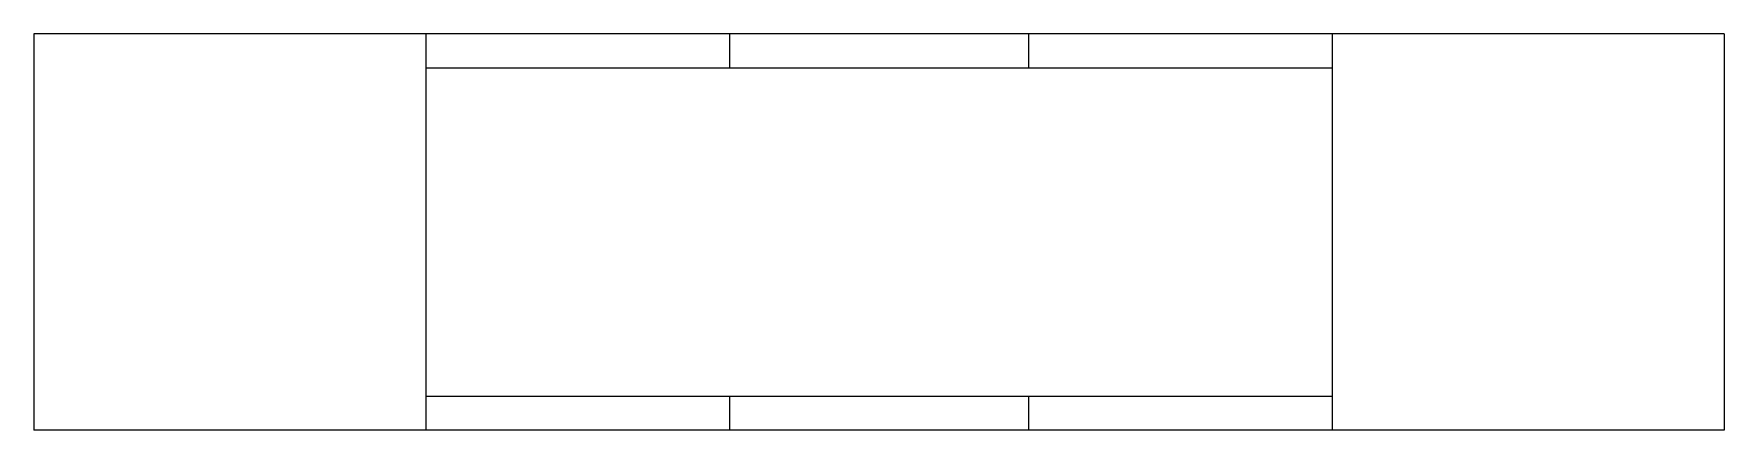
# Model space of a CAD drawing. Header units: metres. Extents: x -14.9 to 14.9, y -7 to 0.
import ezdxf

# ---------------------------------------------------------------- set-up
doc = ezdxf.new("R2010")
doc.units = ezdxf.units.M

msp = doc.modelspace()

# ---------------------------------------------------------------- linework, layer by layer
for points in [[(-8, 0), (-8.138, 0), (-8.277, 0), (-8.415, 0), (-8.554, 0), (-8.692, 0), (-8.831, 0), (-8.969, 0), (-9.108, 0), (-9.246, 0), (-9.384, 0), (-9.523, 0), (-9.661, 0), (-9.8, 0), (-9.938, 0), (-10.077, 0), (-10.215, 0), (-10.354, 0), (-10.492, 0), (-10.631, 0), (-10.769, 0), (-10.907, 0), (-11.046, 0), (-11.184, 0), (-11.323, 0), (-11.461, 0), (-11.6, 0), (-11.738, 0), (-11.877, 0), (-12.015, 0), (-12.153, 0), (-12.292, 0), (-12.43, 0), (-12.569, 0), (-12.707, 0), (-12.846, 0), (-12.984, 0), (-13.123, 0), (-13.261, 0), (-13.399, 0), (-13.538, 0), (-13.676, 0), (-13.815, 0), (-13.953, 0), (-14.092, 0), (-14.23, 0), (-14.369, 0), (-14.507, 0), (-14.645, 0), (-14.784, 0), (-14.922, 0)], [(-14.922, 0), (-14.922, -0.14), (-14.922, -0.28), (-14.922, -0.42), (-14.922, -0.56), (-14.922, -0.7), (-14.922, -0.84), (-14.922, -0.98), (-14.922, -1.12), (-14.922, -1.26), (-14.922, -1.4), (-14.922, -1.54), (-14.922, -1.68), (-14.922, -1.82), (-14.922, -1.96), (-14.922, -2.1), (-14.922, -2.24), (-14.922, -2.38), (-14.922, -2.52), (-14.922, -2.66), (-14.922, -2.8), (-14.922, -2.94), (-14.922, -3.08), (-14.922, -3.22), (-14.922, -3.36), (-14.922, -3.5), (-14.922, -3.64), (-14.922, -3.78), (-14.922, -3.92), (-14.922, -4.06), (-14.922, -4.2), (-14.922, -4.34), (-14.922, -4.48), (-14.922, -4.62), (-14.922, -4.76), (-14.922, -4.9), (-14.922, -5.04), (-14.922, -5.18), (-14.922, -5.32), (-14.922, -5.46), (-14.922, -5.6), (-14.922, -5.74), (-14.922, -5.88), (-14.922, -6.02), (-14.922, -6.16), (-14.922, -6.3), (-14.922, -6.44), (-14.922, -6.58), (-14.922, -6.72), (-14.922, -6.86), (-14.922, -7)], [(-2.641, 0), (-2.749, 0), (-2.856, 0), (-2.963, 0), (-3.07, 0), (-3.177, 0), (-3.284, 0), (-3.392, 0), (-3.499, 0), (-3.606, 0), (-3.713, 0), (-3.82, 0), (-3.927, 0), (-4.035, 0), (-4.142, 0), (-4.249, 0), (-4.356, 0), (-4.463, 0), (-4.571, 0), (-4.678, 0), (-4.785, 0), (-4.892, 0), (-4.999, 0), (-5.106, 0), (-5.214, 0), (-5.321, 0), (-5.428, 0), (-5.535, 0), (-5.642, 0), (-5.749, 0), (-5.857, 0), (-5.964, 0), (-6.071, 0), (-6.178, 0), (-6.285, 0), (-6.392, 0), (-6.5, 0), (-6.607, 0), (-6.714, 0), (-6.821, 0), (-6.928, 0), (-7.035, 0), (-7.143, 0), (-7.25, 0), (-7.357, 0), (-7.464, 0), (-7.571, 0), (-7.678, 0), (-7.786, 0), (-7.893, 0), (-8, 0)], [(-8, 0), (-8, -0.14), (-8, -0.28), (-8, -0.42), (-8, -0.56), (-8, -0.7), (-8, -0.84), (-8, -0.98), (-8, -1.12), (-8, -1.26), (-8, -1.4), (-8, -1.54), (-8, -1.68), (-8, -1.82), (-8, -1.96), (-8, -2.1), (-8, -2.24), (-8, -2.38), (-8, -2.52), (-8, -2.66), (-8, -2.8), (-8, -2.94), (-8, -3.08), (-8, -3.22), (-8, -3.36), (-8, -3.5), (-8, -3.64), (-8, -3.78), (-8, -3.92), (-8, -4.06), (-8, -4.2), (-8, -4.34), (-8, -4.48), (-8, -4.62), (-8, -4.76), (-8, -4.9), (-8, -5.04), (-8, -5.18), (-8, -5.32), (-8, -5.46), (-8, -5.6), (-8, -5.74), (-8, -5.88), (-8, -6.02), (-8, -6.16), (-8, -6.3), (-8, -6.44), (-8, -6.58), (-8, -6.72), (-8, -6.86), (-8, -7)], [(2.641, 0), (2.536, 0), (2.43, 0), (2.324, 0), (2.219, 0), (2.113, 0), (2.007, 0), (1.902, 0), (1.796, 0), (1.691, 0), (1.585, 0), (1.479, 0), (1.374, 0), (1.268, 0), (1.162, 0), (1.057, 0), (0.951, 0), (0.845, 0), (0.74, 0), (0.634, 0), (0.528, 0), (0.423, 0), (0.317, 0), (0.211, 0), (0.106, 0), (0, 0), (-0.106, 0), (-0.211, 0), (-0.317, 0), (-0.423, 0), (-0.528, 0), (-0.634, 0), (-0.74, 0), (-0.845, 0), (-0.951, 0), (-1.057, 0), (-1.162, 0), (-1.268, 0), (-1.374, 0), (-1.479, 0), (-1.585, 0), (-1.691, 0), (-1.796, 0), (-1.902, 0), (-2.007, 0), (-2.113, 0), (-2.219, 0), (-2.324, 0), (-2.43, 0), (-2.536, 0), (-2.641, 0)], [(-2.641, 0), (-2.641, -0.012), (-2.641, -0.024), (-2.641, -0.036), (-2.641, -0.048), (-2.641, -0.06), (-2.641, -0.072), (-2.641, -0.084), (-2.641, -0.096), (-2.641, -0.108), (-2.641, -0.12), (-2.641, -0.132), (-2.641, -0.144), (-2.641, -0.156), (-2.641, -0.168), (-2.641, -0.18), (-2.641, -0.192), (-2.641, -0.204), (-2.641, -0.216), (-2.641, -0.228), (-2.641, -0.24), (-2.641, -0.252), (-2.641, -0.264), (-2.641, -0.276), (-2.641, -0.288), (-2.641, -0.3), (-2.641, -0.312), (-2.641, -0.324), (-2.641, -0.336), (-2.641, -0.348), (-2.641, -0.36), (-2.641, -0.372), (-2.641, -0.384), (-2.641, -0.396), (-2.641, -0.408), (-2.641, -0.42), (-2.641, -0.432), (-2.641, -0.444), (-2.641, -0.456), (-2.641, -0.468), (-2.641, -0.48), (-2.641, -0.492), (-2.641, -0.504), (-2.641, -0.516), (-2.641, -0.528), (-2.641, -0.54), (-2.641, -0.552), (-2.641, -0.564), (-2.641, -0.576), (-2.641, -0.588), (-2.641, -0.6)], [(8, 0), (7.893, 0), (7.786, 0), (7.678, 0), (7.571, 0), (7.464, 0), (7.357, 0), (7.25, 0), (7.143, 0), (7.035, 0), (6.928, 0), (6.821, 0), (6.714, 0), (6.607, 0), (6.5, 0), (6.392, 0), (6.285, 0), (6.178, 0), (6.071, 0), (5.964, 0), (5.857, 0), (5.749, 0), (5.642, 0), (5.535, 0), (5.428, 0), (5.321, 0), (5.214, 0), (5.106, 0), (4.999, 0), (4.892, 0), (4.785, 0), (4.678, 0), (4.571, 0), (4.463, 0), (4.356, 0), (4.249, 0), (4.142, 0), (4.035, 0), (3.927, 0), (3.82, 0), (3.713, 0), (3.606, 0), (3.499, 0), (3.392, 0), (3.284, 0), (3.177, 0), (3.07, 0), (2.963, 0), (2.856, 0), (2.749, 0), (2.641, 0)], [(2.641, 0), (2.641, -0.012), (2.641, -0.024), (2.641, -0.036), (2.641, -0.048), (2.641, -0.06), (2.641, -0.072), (2.641, -0.084), (2.641, -0.096), (2.641, -0.108), (2.641, -0.12), (2.641, -0.132), (2.641, -0.144), (2.641, -0.156), (2.641, -0.168), (2.641, -0.18), (2.641, -0.192), (2.641, -0.204), (2.641, -0.216), (2.641, -0.228), (2.641, -0.24), (2.641, -0.252), (2.641, -0.264), (2.641, -0.276), (2.641, -0.288), (2.641, -0.3), (2.641, -0.312), (2.641, -0.324), (2.641, -0.336), (2.641, -0.348), (2.641, -0.36), (2.641, -0.372), (2.641, -0.384), (2.641, -0.396), (2.641, -0.408), (2.641, -0.42), (2.641, -0.432), (2.641, -0.444), (2.641, -0.456), (2.641, -0.468), (2.641, -0.48), (2.641, -0.492), (2.641, -0.504), (2.641, -0.516), (2.641, -0.528), (2.641, -0.54), (2.641, -0.552), (2.641, -0.564), (2.641, -0.576), (2.641, -0.588), (2.641, -0.6)], [(14.922, 0), (14.784, 0), (14.645, 0), (14.507, 0), (14.369, 0), (14.23, 0), (14.092, 0), (13.953, 0), (13.815, 0), (13.676, 0), (13.538, 0), (13.399, 0), (13.261, 0), (13.123, 0), (12.984, 0), (12.846, 0), (12.707, 0), (12.569, 0), (12.43, 0), (12.292, 0), (12.153, 0), (12.015, 0), (11.877, 0), (11.738, 0), (11.6, 0), (11.461, 0), (11.323, 0), (11.184, 0), (11.046, 0), (10.907, 0), (10.769, 0), (10.631, 0), (10.492, 0), (10.354, 0), (10.215, 0), (10.077, 0), (9.938, 0), (9.8, 0), (9.661, 0), (9.523, 0), (9.384, 0), (9.246, 0), (9.108, 0), (8.969, 0), (8.831, 0), (8.692, 0), (8.554, 0), (8.415, 0), (8.277, 0), (8.138, 0), (8, 0)], [(8, 0), (8, -0.14), (8, -0.28), (8, -0.42), (8, -0.56), (8, -0.7), (8, -0.84), (8, -0.98), (8, -1.12), (8, -1.26), (8, -1.4), (8, -1.54), (8, -1.68), (8, -1.82), (8, -1.96), (8, -2.1), (8, -2.24), (8, -2.38), (8, -2.52), (8, -2.66), (8, -2.8), (8, -2.94), (8, -3.08), (8, -3.22), (8, -3.36), (8, -3.5), (8, -3.64), (8, -3.78), (8, -3.92), (8, -4.06), (8, -4.2), (8, -4.34), (8, -4.48), (8, -4.62), (8, -4.76), (8, -4.9), (8, -5.04), (8, -5.18), (8, -5.32), (8, -5.46), (8, -5.6), (8, -5.74), (8, -5.88), (8, -6.02), (8, -6.16), (8, -6.3), (8, -6.44), (8, -6.58), (8, -6.72), (8, -6.86), (8, -7)], [(14.922, 0), (14.922, -0.14), (14.922, -0.28), (14.922, -0.42), (14.922, -0.56), (14.922, -0.7), (14.922, -0.84), (14.922, -0.98), (14.922, -1.12), (14.922, -1.26), (14.922, -1.4), (14.922, -1.54), (14.922, -1.68), (14.922, -1.82), (14.922, -1.96), (14.922, -2.1), (14.922, -2.24), (14.922, -2.38), (14.922, -2.52), (14.922, -2.66), (14.922, -2.8), (14.922, -2.94), (14.922, -3.08), (14.922, -3.22), (14.922, -3.36), (14.922, -3.5), (14.922, -3.64), (14.922, -3.78), (14.922, -3.92), (14.922, -4.06), (14.922, -4.2), (14.922, -4.34), (14.922, -4.48), (14.922, -4.62), (14.922, -4.76), (14.922, -4.9), (14.922, -5.04), (14.922, -5.18), (14.922, -5.32), (14.922, -5.46), (14.922, -5.6), (14.922, -5.74), (14.922, -5.88), (14.922, -6.02), (14.922, -6.16), (14.922, -6.3), (14.922, -6.44), (14.922, -6.58), (14.922, -6.72), (14.922, -6.86), (14.922, -7)], [(-8, -0.6), (-7.68, -0.6), (-7.36, -0.6), (-7.04, -0.6), (-6.72, -0.6), (-6.4, -0.6), (-6.08, -0.6), (-5.76, -0.6), (-5.44, -0.6), (-5.12, -0.6), (-4.8, -0.6), (-4.48, -0.6), (-4.16, -0.6), (-3.84, -0.6), (-3.52, -0.6), (-3.2, -0.6), (-2.88, -0.6), (-2.56, -0.6), (-2.24, -0.6), (-1.92, -0.6), (-1.6, -0.6), (-1.28, -0.6), (-0.96, -0.6), (-0.64, -0.6), (-0.32, -0.6), (0, -0.6), (0.32, -0.6), (0.64, -0.6), (0.96, -0.6), (1.28, -0.6), (1.6, -0.6), (1.92, -0.6), (2.24, -0.6), (2.56, -0.6), (2.88, -0.6), (3.2, -0.6), (3.52, -0.6), (3.84, -0.6), (4.16, -0.6), (4.48, -0.6), (4.8, -0.6), (5.12, -0.6), (5.44, -0.6), (5.76, -0.6), (6.08, -0.6), (6.4, -0.6), (6.72, -0.6), (7.04, -0.6), (7.36, -0.6), (7.68, -0.6), (8, -0.6)], [(-8, -6.4), (-7.68, -6.4), (-7.36, -6.4), (-7.04, -6.4), (-6.72, -6.4), (-6.4, -6.4), (-6.08, -6.4), (-5.76, -6.4), (-5.44, -6.4), (-5.12, -6.4), (-4.8, -6.4), (-4.48, -6.4), (-4.16, -6.4), (-3.84, -6.4), (-3.52, -6.4), (-3.2, -6.4), (-2.88, -6.4), (-2.56, -6.4), (-2.24, -6.4), (-1.92, -6.4), (-1.6, -6.4), (-1.28, -6.4), (-0.96, -6.4), (-0.64, -6.4), (-0.32, -6.4), (0, -6.4), (0.32, -6.4), (0.64, -6.4), (0.96, -6.4), (1.28, -6.4), (1.6, -6.4), (1.92, -6.4), (2.24, -6.4), (2.56, -6.4), (2.88, -6.4), (3.2, -6.4), (3.52, -6.4), (3.84, -6.4), (4.16, -6.4), (4.48, -6.4), (4.8, -6.4), (5.12, -6.4), (5.44, -6.4), (5.76, -6.4), (6.08, -6.4), (6.4, -6.4), (6.72, -6.4), (7.04, -6.4), (7.36, -6.4), (7.68, -6.4), (8, -6.4)], [(-2.641, -6.4), (-2.641, -6.412), (-2.641, -6.424), (-2.641, -6.436), (-2.641, -6.448), (-2.641, -6.46), (-2.641, -6.472), (-2.641, -6.484), (-2.641, -6.496), (-2.641, -6.508), (-2.641, -6.52), (-2.641, -6.532), (-2.641, -6.544), (-2.641, -6.556), (-2.641, -6.568), (-2.641, -6.58), (-2.641, -6.592), (-2.641, -6.604), (-2.641, -6.616), (-2.641, -6.628), (-2.641, -6.64), (-2.641, -6.652), (-2.641, -6.664), (-2.641, -6.676), (-2.641, -6.688), (-2.641, -6.7), (-2.641, -6.712), (-2.641, -6.724), (-2.641, -6.736), (-2.641, -6.748), (-2.641, -6.76), (-2.641, -6.772), (-2.641, -6.784), (-2.641, -6.796), (-2.641, -6.808), (-2.641, -6.82), (-2.641, -6.832), (-2.641, -6.844), (-2.641, -6.856), (-2.641, -6.868), (-2.641, -6.88), (-2.641, -6.892), (-2.641, -6.904), (-2.641, -6.916), (-2.641, -6.928), (-2.641, -6.94), (-2.641, -6.952), (-2.641, -6.964), (-2.641, -6.976), (-2.641, -6.988), (-2.641, -7)], [(2.641, -6.4), (2.641, -6.412), (2.641, -6.424), (2.641, -6.436), (2.641, -6.448), (2.641, -6.46), (2.641, -6.472), (2.641, -6.484), (2.641, -6.496), (2.641, -6.508), (2.641, -6.52), (2.641, -6.532), (2.641, -6.544), (2.641, -6.556), (2.641, -6.568), (2.641, -6.58), (2.641, -6.592), (2.641, -6.604), (2.641, -6.616), (2.641, -6.628), (2.641, -6.64), (2.641, -6.652), (2.641, -6.664), (2.641, -6.676), (2.641, -6.688), (2.641, -6.7), (2.641, -6.712), (2.641, -6.724), (2.641, -6.736), (2.641, -6.748), (2.641, -6.76), (2.641, -6.772), (2.641, -6.784), (2.641, -6.796), (2.641, -6.808), (2.641, -6.82), (2.641, -6.832), (2.641, -6.844), (2.641, -6.856), (2.641, -6.868), (2.641, -6.88), (2.641, -6.892), (2.641, -6.904), (2.641, -6.916), (2.641, -6.928), (2.641, -6.94), (2.641, -6.952), (2.641, -6.964), (2.641, -6.976), (2.641, -6.988), (2.641, -7)], [(-8, -7), (-8.138, -7), (-8.277, -7), (-8.415, -7), (-8.554, -7), (-8.692, -7), (-8.831, -7), (-8.969, -7), (-9.108, -7), (-9.246, -7), (-9.384, -7), (-9.523, -7), (-9.661, -7), (-9.8, -7), (-9.938, -7), (-10.077, -7), (-10.215, -7), (-10.354, -7), (-10.492, -7), (-10.631, -7), (-10.769, -7), (-10.907, -7), (-11.046, -7), (-11.184, -7), (-11.323, -7), (-11.461, -7), (-11.6, -7), (-11.738, -7), (-11.877, -7), (-12.015, -7), (-12.153, -7), (-12.292, -7), (-12.43, -7), (-12.569, -7), (-12.707, -7), (-12.846, -7), (-12.984, -7), (-13.123, -7), (-13.261, -7), (-13.399, -7), (-13.538, -7), (-13.676, -7), (-13.815, -7), (-13.953, -7), (-14.092, -7), (-14.23, -7), (-14.369, -7), (-14.507, -7), (-14.645, -7), (-14.784, -7), (-14.922, -7)], [(-2.641, -7), (-2.749, -7), (-2.856, -7), (-2.963, -7), (-3.07, -7), (-3.177, -7), (-3.284, -7), (-3.392, -7), (-3.499, -7), (-3.606, -7), (-3.713, -7), (-3.82, -7), (-3.927, -7), (-4.035, -7), (-4.142, -7), (-4.249, -7), (-4.356, -7), (-4.463, -7), (-4.571, -7), (-4.678, -7), (-4.785, -7), (-4.892, -7), (-4.999, -7), (-5.106, -7), (-5.214, -7), (-5.321, -7), (-5.428, -7), (-5.535, -7), (-5.642, -7), (-5.749, -7), (-5.857, -7), (-5.964, -7), (-6.071, -7), (-6.178, -7), (-6.285, -7), (-6.392, -7), (-6.5, -7), (-6.607, -7), (-6.714, -7), (-6.821, -7), (-6.928, -7), (-7.035, -7), (-7.143, -7), (-7.25, -7), (-7.357, -7), (-7.464, -7), (-7.571, -7), (-7.678, -7), (-7.786, -7), (-7.893, -7), (-8, -7)], [(2.641, -7), (2.536, -7), (2.43, -7), (2.324, -7), (2.219, -7), (2.113, -7), (2.007, -7), (1.902, -7), (1.796, -7), (1.691, -7), (1.585, -7), (1.479, -7), (1.374, -7), (1.268, -7), (1.162, -7), (1.057, -7), (0.951, -7), (0.845, -7), (0.74, -7), (0.634, -7), (0.528, -7), (0.423, -7), (0.317, -7), (0.211, -7), (0.106, -7), (0, -7), (-0.106, -7), (-0.211, -7), (-0.317, -7), (-0.423, -7), (-0.528, -7), (-0.634, -7), (-0.74, -7), (-0.845, -7), (-0.951, -7), (-1.057, -7), (-1.162, -7), (-1.268, -7), (-1.374, -7), (-1.479, -7), (-1.585, -7), (-1.691, -7), (-1.796, -7), (-1.902, -7), (-2.007, -7), (-2.113, -7), (-2.219, -7), (-2.324, -7), (-2.43, -7), (-2.536, -7), (-2.641, -7)], [(8, -7), (7.893, -7), (7.786, -7), (7.678, -7), (7.571, -7), (7.464, -7), (7.357, -7), (7.25, -7), (7.143, -7), (7.035, -7), (6.928, -7), (6.821, -7), (6.714, -7), (6.607, -7), (6.5, -7), (6.392, -7), (6.285, -7), (6.178, -7), (6.071, -7), (5.964, -7), (5.857, -7), (5.749, -7), (5.642, -7), (5.535, -7), (5.428, -7), (5.321, -7), (5.214, -7), (5.106, -7), (4.999, -7), (4.892, -7), (4.785, -7), (4.678, -7), (4.571, -7), (4.463, -7), (4.356, -7), (4.249, -7), (4.142, -7), (4.035, -7), (3.927, -7), (3.82, -7), (3.713, -7), (3.606, -7), (3.499, -7), (3.392, -7), (3.284, -7), (3.177, -7), (3.07, -7), (2.963, -7), (2.856, -7), (2.749, -7), (2.641, -7)], [(14.922, -7), (14.784, -7), (14.645, -7), (14.507, -7), (14.369, -7), (14.23, -7), (14.092, -7), (13.953, -7), (13.815, -7), (13.676, -7), (13.538, -7), (13.399, -7), (13.261, -7), (13.123, -7), (12.984, -7), (12.846, -7), (12.707, -7), (12.569, -7), (12.43, -7), (12.292, -7), (12.153, -7), (12.015, -7), (11.877, -7), (11.738, -7), (11.6, -7), (11.461, -7), (11.323, -7), (11.184, -7), (11.046, -7), (10.907, -7), (10.769, -7), (10.631, -7), (10.492, -7), (10.354, -7), (10.215, -7), (10.077, -7), (9.938, -7), (9.8, -7), (9.661, -7), (9.523, -7), (9.384, -7), (9.246, -7), (9.108, -7), (8.969, -7), (8.831, -7), (8.692, -7), (8.554, -7), (8.415, -7), (8.277, -7), (8.138, -7), (8, -7)]]:
    msp.add_lwpolyline(points)

doc.saveas('drawing.dxf')
